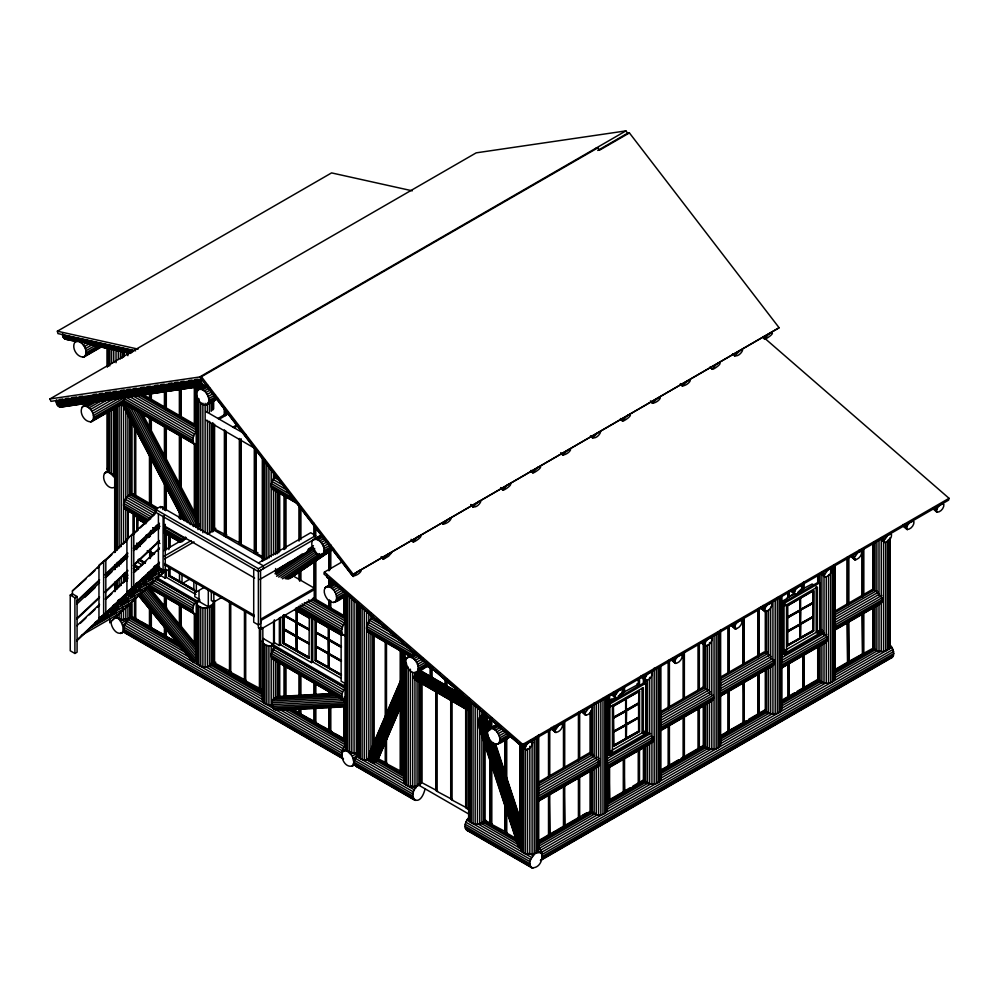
<?xml version="1.0" encoding="UTF-8"?>
<svg xmlns="http://www.w3.org/2000/svg" width="999" height="999" viewBox="0 0 999 999"><rect width="100%" height="100%" fill="white"/><g stroke="black" fill="none" stroke-linecap="round" stroke-linejoin="round"><path stroke-width="1.5" d="M420.816 783.466L420.854 681.93M74.213 340.884C70.03 339.86 61.201 340.384 62.725 333.516M194.505 444.243L125.337 404.308L123.726 402.01L123.726 398.289L192.894 438.224L193.519 443.319L197.303 444.493M146.878 521.803L125.337 509.365C120.592 504.158 126.374 494.255 132.855 493.706L157.093 507.692M111.051 621.902C110.989 627.197 116.983 636.463 122.677 632.217C123.327 625.599 126.623 619.892 132.03 616.021L132.03 603.596M197.303 614.31C190.397 615.084 192.557 605.057 195.804 601.997L155.894 578.958M298.276 504.145L273.027 489.572C268.993 485.714 272.465 479.108 275.824 475.924L278.484 477.46M272.04 658.478L343.444 700.049L273.027 659.39C269.405 656.206 271.903 650.524 274.325 647.327L344.742 687.986L346.241 686.4M346.241 635.539C338.461 635.938 342.083 624.425 346.241 621.64L308.541 599.875M342.457 699.125L341.833 694.03L344.742 687.986M354.957 764.685C344.255 772.04 336.451 751.161 346.241 745.404L284.303 709.64M410.114 656.505L368.369 632.404C364.036 627.946 368.369 620.416 372.777 617.582L379.508 621.465M352.26 766.245L357.205 754.183M469.605 711.251L415.159 679.819L414.061 677.397L415.159 673.713L416.833 671.628L468.631 701.523M425.124 788.835C418.981 812.649 403.296 793.693 421.178 782.954L421.178 736.625M414.56 679.258L469.055 710.726L469.018 706.38L414.56 674.949M595.791 813.298L537.662 846.865C545.916 852.434 541.92 868.968 531.643 867.706L466.833 830.294C463.211 827.097 465.709 821.415 468.119 818.231M531.643 867.706C525.699 860.801 535.501 854.407 538.636 849.287L538.636 799.862M84.303 356.818C89.298 351.536 82.555 339.847 75.487 341.546C70.479 346.828 77.223 358.516 84.303 356.818L100.487 347.465M91.771 421.578C96.778 416.296 90.035 404.607 82.967 406.306C77.959 411.588 84.703 423.276 91.771 421.578L124.163 402.872M207.068 404.657C212.562 399.438 204.058 385.539 197.253 390.322C195.292 393.993 197.253 398.401 199.538 401.461C204.508 409.153 212.625 401.635 217.857 398.426M322.352 554.695C327.847 549.462 319.343 535.564 312.55 540.347C310.589 544.03 312.537 548.439 314.822 551.498C319.318 558.591 326.985 552.709 331.793 549.238M334.815 602.185C340.309 596.952 331.805 583.066 325.012 587.837C323.052 591.52 325 595.928 327.285 598.988C333.204 607.692 342.17 597.052 348.301 594.393M115.884 617.245C122.727 620.092 122.328 627.984 125.337 633.129L343.444 759.053C339.922 756.28 341.845 750.299 346.154 749.425M416.446 672.527C421.94 667.295 413.436 653.396 406.643 658.179C404.682 661.862 406.643 666.258 408.928 669.33C414.36 677.547 422.902 668.443 428.596 665.509M498.076 743.943C503.583 738.711 495.079 724.812 488.274 729.595C486.313 733.278 488.274 737.674 490.559 740.746C496.478 749.45 505.432 738.81 511.575 736.151M541.446 859.59C543.531 856.243 541.57 851.835 537.762 850.886M781.193 667.931L826.86 641.57L827.484 636.463L780.469 663.598M835.464 624.65L882.479 597.514L881.855 602.622L834.852 629.757L835.676 626.635L834.852 622.564L881.855 595.416M540.459 860.514L891.92 657.592C895.541 654.407 893.056 648.726 890.633 645.529M525.624 749.687L525.212 749.275C524.912 745.691 528.546 741.37 532.205 741.458L532.604 741.87C532.917 745.454 529.283 749.774 525.624 749.687L327.197 577.41L327.123 574.437M555.082 730.456L555.531 732.417C559.19 732.504 562.824 728.184 562.524 724.6L561.488 724.05L558.741 725.324L555.082 730.456L551.56 727.397M585.002 713.186L585.451 715.147C589.11 715.234 592.732 710.913 592.432 707.329L591.396 706.78L588.648 708.054L585.002 713.186L582.654 711.151M614.909 695.916L615.359 697.876C619.018 697.964 622.652 693.643 622.34 690.059L621.303 689.51L618.568 690.784L614.909 695.916L612.562 693.88M645.267 680.606L644.867 680.194C644.555 676.61 648.189 672.29 651.847 672.377L652.26 672.789C652.559 676.373 648.925 680.694 645.267 680.606L640.571 676.535M675.187 663.336L674.775 662.924C674.475 659.34 678.109 655.019 681.768 655.107L682.167 655.519C682.467 659.103 678.845 663.423 675.187 663.336L671.253 659.864M705.094 646.066L704.695 645.654C704.382 642.07 708.016 637.749 711.675 637.837L712.075 638.249C712.387 641.833 708.753 646.153 705.094 646.066L701.161 642.594M735.002 628.796L734.602 628.383C734.302 624.8 737.924 620.479 741.583 620.566L741.995 620.991C742.294 624.562 738.661 628.883 735.002 628.796L731.081 625.324M764.922 611.525L764.51 611.113C764.21 607.529 767.844 603.209 771.503 603.296L771.902 603.721C772.202 607.305 768.581 611.625 764.922 611.525L760.227 607.454M794.829 594.255L794.43 593.843C794.118 590.259 797.751 585.938 801.41 586.026L801.81 586.45C802.122 590.034 798.488 594.355 794.829 594.255L791.308 591.196M824.287 575.037L824.737 576.985C828.396 577.085 832.03 572.764 831.73 569.18L830.693 568.631L827.946 569.905L824.287 575.037L821.94 573.001M854.207 557.767L854.657 559.715C858.316 559.815 861.937 555.494 861.638 551.91L860.601 551.361L857.854 552.634L854.207 557.767L851.86 555.731M884.115 540.496L884.565 542.445C888.223 542.544 891.857 538.224 891.545 534.64L890.521 534.09L887.774 535.364L884.115 540.496L881.767 538.461M907.005 529.495L906.592 529.083C906.293 525.499 909.927 521.178 913.586 521.266L913.985 521.69C914.285 525.274 910.663 529.595 907.005 529.495L903.071 526.023M936.912 512.225L936.513 511.813C936.2 508.229 939.834 503.908 943.493 503.996L943.893 504.42C944.205 508.004 940.571 512.325 936.912 512.225L932.991 508.753M60.252 407.08L207.205 385.402L61.364 407.03C57.68 407.542 55.469 403.109 56.356 399.962M206.169 385.789C202.497 386.301 200.287 381.868 201.174 378.721M142.07 590.434L197.115 657.717L193.381 662.537L138.349 595.267M275.612 710.152C271.915 708.141 271.004 702.996 272.864 699.437L337.312 695.816M273.239 708.016L345.354 703.958L344.118 700.636L344.33 697.002M115.197 479.657C114.61 474.4 106.394 473.401 107.517 468.032M196.341 602.834C198.464 609.552 209.94 609.49 213.661 604.145L213.661 663.149C209.94 668.493 198.464 668.556 196.341 661.837L196.341 602.834L197.515 600.287M196.341 661.837L197.515 659.29M273.489 704.882C269.505 705.381 263.336 704.707 262.387 699.974L262.387 640.971L263.574 638.423M262.387 699.974L263.574 697.427M414.485 800.074L355.906 766.245L354.295 763.96L352.26 756.068L345.567 749.138L346.453 745.279M368.831 632.442L368.831 759.939C364.785 760.664 356.805 759.252 358.042 753.708M420.504 784.552C415.534 787.474 405.956 788.273 403.846 781.643L403.846 654.994L405.032 652.459L405.032 655.544M403.846 781.643L404.145 780.331M485.989 820.379C482.492 826.086 468.356 825.698 468.956 817.744M540.459 852.447C534.702 852.946 521.515 857.879 521.303 847.964M590.047 771.003L590.047 811.151C593.768 816.495 605.244 816.558 607.367 809.839L607.367 697.09M643.406 746.378L643.406 780.356C647.127 785.689 658.603 785.751 660.726 779.033L660.726 666.283M703.271 705.381L703.271 745.541C706.992 750.886 718.468 750.948 720.591 744.23L720.591 694.804M764.422 710.239C768.144 715.584 779.607 715.634 781.742 708.928L781.742 667.22M817.781 679.432C821.503 684.777 832.966 684.827 835.102 678.121L835.102 565.372M872.776 607.529L872.776 647.677C876.498 653.021 887.961 653.084 890.097 646.365L890.097 538.249M341.92 562L324.388 572.127L323.926 573.963L525.062 748.601M949.05 498.314L522.802 744.405L522.352 746.228L948.588 500.137L949.05 498.314L763.548 337.25M353.246 576.011C362.3 574.6 365.209 563.299 353.246 576.011L211.8 391.77M472.789 507.33C488.573 489.872 477.122 513.723 470.891 504.87M562.624 455.132C571.678 453.708 574.6 442.407 562.624 455.132L560.726 452.672M592.432 438.249C608.229 420.791 596.778 444.655 590.534 435.789M652.359 403.321C661.413 401.91 664.335 390.597 652.359 403.321L650.474 400.861M682.267 386.051C691.32 384.64 694.243 373.326 682.267 386.051L680.381 383.591M734.515 356.218C750.311 338.761 738.86 362.625 732.617 353.758M192.894 438.224L194.505 434.066L197.303 430.594L136.114 395.267M369.73 752.322L403.933 672.827M368.906 754.757L404.32 672.427M368.419 757.267L404.12 674.1M404.345 688.873L372.59 762.687L371.278 762.287L368.269 759.764L404.295 676.023M369.043 760.776L403.846 679.869M370.067 761.638L404.27 682.142M371.278 762.287L404.258 685.639M403.846 693.269L373.913 762.811L375.162 762.649M375.774 761.238L403.871 695.941M376.248 762.225L404.345 696.927M377.884 759.64L402.922 701.435M377.709 760.114L403.359 700.499M108.104 470.954C97.865 473.801 107.405 492.232 115.197 486.863M627.659 133.179L625.898 130.894L199.65 376.985L351.873 575.087L779.12 327.747L629.42 132.929L627.659 133.179L597.739 150.449M779.12 327.747L351.873 575.087M98.963 618.406L105.819 612.749L105.819 559.502L98.963 565.159L98.963 618.406L101.149 617.145M126.923 538.836L133.779 533.179L133.779 586.425L126.923 592.095L126.923 538.836L129.108 537.587M72.415 595.242L72.415 590.958L127.81 538.798M131.905 534.94L156.069 512.187M85.902 579.058L72.415 590.958M89.286 575.861L94.942 570.541M97.203 568.406L99.463 566.283M106.244 559.89L111.9 554.57M114.161 552.447L120.941 546.053M123.202 543.931L127.722 539.672M132.255 535.414L137.899 530.094M140.16 527.959L145.817 522.639M149.201 519.455L154.857 514.123M76.935 600.973L99.55 579.682M105.195 574.363L127.81 553.071M133.454 547.752L159.465 523.264M76.861 601.835L99.463 580.544M105.12 575.224L127.722 553.946M133.379 548.613L159.378 524.138M76.935 603.97L99.55 582.679M105.195 577.36L127.81 556.068M133.454 550.749L159.465 526.273M84.765 597.39L94.942 587.812M106.244 577.16L111.9 571.84M118.681 565.459L127.722 556.942M135.639 549.487L145.817 539.91M152.597 533.528L159.378 527.135M76.935 618.231L99.55 596.952M105.195 591.633L127.81 570.342M133.454 565.022L159.465 540.534M76.861 619.105L99.463 597.814M105.12 592.494L127.722 571.216M159.378 541.408L133.379 565.884L138.599 568.968M76.935 625.686L99.55 604.395M105.195 599.075L127.81 577.784M133.454 572.464L159.465 547.976M80.245 623.351L85.902 618.031M89.286 614.847L94.942 609.515M97.203 607.392L99.463 605.257M106.244 598.876L111.9 593.556M114.161 591.42L120.941 585.039M123.202 582.917L127.722 578.658M134.515 572.265L137.899 569.068M140.16 566.945L145.817 561.625M149.201 558.429L154.857 553.109M157.118 550.973L159.378 548.851M179.895 542.357L185.552 537.037M195.717 527.46L200.162 524.075L200.162 529.782M76.935 639.947L159.465 562.25M182.08 541.096L185.464 537.912M197.902 526.198L200.162 524.075M76.861 640.821L159.378 563.124M109.803 618.344L109.803 622.614L166.333 569.405M166.246 570.267L109.803 622.614M63.299 405.919L61.364 407.03M277.422 569.942L283.841 565.596M276.261 570.891L290.359 561.326M308.316 549.138L313.449 545.666M280.12 568.531L283.966 565.921M275.424 572.19L302.347 553.921M307.48 550.437L312.612 546.952M274.975 573.738L313.449 547.639M276.224 574.575L314.697 548.476M276.611 576.311L315.085 550.212M278.671 577.097L315.859 551.873M281.069 577.684L316.983 553.321M282.455 578.846L319.643 553.621M285.289 578.771L322.477 553.533M286.913 579.133L331.793 548.676M293.182 575.374L300.874 570.154M303.434 568.419L309.852 564.073M313.698 561.463L318.818 557.979M323.951 554.495L326.523 552.759M288.474 579.033L333.366 548.588M292.345 576.673L333.379 548.838M289.897 578.496L333.491 548.913M135.589 350.836L57.93 333.591L57.38 331.206L331.568 172.902L412.287 190.821M75.487 341.546L79.533 339.21M76.773 341.146L80.819 338.811M78.284 341.296L82.33 338.961M79.895 341.983L82.592 340.434M81.506 343.169L85.552 340.821M83.004 344.755L87.05 342.407M84.303 346.641L88.349 344.305M85.29 348.701L92.033 344.805M85.914 350.799L95.355 345.342M86.126 352.784L98.264 345.766M85.914 354.52L100.749 345.954M83.004 357.217L101.473 346.553M201.411 379.27L50.949 401.348L49.95 398.938L476.198 152.847L625.898 130.894M82.967 406.306L89.71 402.41M81.968 407.23L90.996 402.01M85.752 406.056L92.507 402.16M87.375 406.743L96.816 401.298M88.986 407.917L102.472 400.137M90.484 409.515L106.681 400.162M91.771 411.401L113.374 398.926M92.77 413.461L119.755 397.877M93.394 415.559L124.425 397.639M93.606 417.545L124.638 399.625M93.394 419.28L124.425 401.361M90.484 421.978L123.801 402.734M49.95 398.938L201.411 376.723L597.739 147.902L599.5 150.2L629.42 132.929M198.252 389.398L204.995 385.502M197.253 390.322L206.281 385.102M201.036 389.148L207.792 385.252M202.66 389.835L208.054 386.713M204.271 391.009L209.665 387.899M205.769 392.595L209.815 390.259M207.068 394.493L211.114 392.145M208.054 396.553L213.449 393.431M208.679 398.638L215.422 394.742M208.891 400.624L215.634 396.728M208.679 402.372L216.771 397.689M205.769 405.057L217.495 398.289M104.408 473.426L108.454 471.091M112.924 475.711L115.622 474.15M218.007 418.456L225.487 414.148M219.256 419.18L226.736 414.86M232.967 427.097L236.713 424.937M234.216 427.822L237.949 425.661M136.738 530.956L136.738 518.568L145.067 523.014M321.578 535.139L258.379 571.59L155.607 512.25L155.607 509.378L160.589 506.493L263.374 565.834L263.374 568.718M160.589 507.942L162.775 506.68L162.775 509.527M164.023 515.671L164.023 525.749L165.26 525.024M137.363 548.139L137.662 544.992L137.662 547.952M179.67 541.558L168.868 535.676L168.868 549.625M70.23 595.092L72.415 593.831L77.085 596.528L77.085 652.21L74.9 653.471L70.23 650.774L70.23 595.092L74.9 597.789L77.085 596.528M147.215 550.874L150 552.11L150 558.041M154.321 553.896L150.312 551.935L150.312 548.975M150.312 558.578L150.312 552.659L153.084 553.896M163.961 550.586L186.126 537.787M163.724 556.48L191.109 540.659M263.574 558.853L213.324 529.745L215.821 528.309M164.61 558.866L194.043 541.87M207.417 534.153L214.111 530.282M154.271 566.333L158.179 564.073M153.784 567.295L159.003 564.285M150.837 570.504L153.446 569.005M156.056 567.494L158.666 565.996M147.752 572.976L159.49 566.196M146.116 575.436L159.153 567.907M141.708 578.658L159.965 568.119M136.164 583.379L159.64 569.83M135.677 584.34L161.763 569.28M131.431 588.299L140.559 583.029M143.169 581.53L156.206 574M214.573 424.188L214.573 529.033L226.261 535.052L226.261 431.755M130.944 589.26L162.25 571.191M126.923 592.095L129.108 590.834M224.251 536.051L226.736 534.615M225.637 430.569L225.637 535.414L226.261 535.052M128.009 592.482L130.619 590.971M133.229 589.472L146.266 581.942M148.876 580.431L151.486 578.933M124.912 594.942L158.816 575.374L158.816 572.489M160.589 568.381L160.589 571.253L163.087 572.702L171.116 568.069M225.487 536.775L226.111 536.413L224.862 535.689M118.057 600.424L120.667 598.913M123.277 597.414L136.314 589.885M138.923 588.374L141.533 586.863M144.143 585.364L146.753 583.853L146.753 586.738L112.85 606.306M117.582 601.386L152.785 581.056L152.785 578.171M113.337 605.344L126.374 597.814M128.983 596.316L140.722 589.535L140.722 592.419L106.818 611.987M108.604 610.277L112.512 608.016M115.122 606.518L128.159 598.988M130.769 597.477L133.379 595.978M159.765 575.037L165.135 578.134L166.383 577.41L195.929 594.48M204.37 587.262L196.341 591.895L168.868 575.973L193.794 590.009M169.493 568.219L169.493 575.611L180.906 581.843M99.962 617.469L102.572 615.958M105.182 614.447L118.219 606.93M120.829 605.419L128.646 600.899L128.646 603.783L94.743 623.351M99.475 618.431L134.678 598.101L134.678 595.217M95.23 622.389L108.267 614.86M110.877 613.361L118.706 608.841M90.497 627.322L115.272 613.011M90.01 628.284L122.615 609.465L122.615 606.58M225.637 535.414L241.209 543.693L241.209 438.848M81.369 635.464L116.583 615.147L116.583 612.262M240.584 439.21L240.584 544.043L241.209 543.693M190.035 578.995L182.018 583.628L182.018 574.987M120.392 621.066L124.45 618.718M121.691 622.951L131.156 617.494M122.677 625.012L126.736 622.677M135.752 597.452L135.752 618.893L136.376 618.531L134.503 618.169L134.503 598.264M240.584 544.043L256.169 552.322L256.169 449.026M254.158 553.321L256.643 551.885M255.407 554.045L257.892 552.597M120.392 633.528L123.102 631.967M121.691 633.129L124.388 631.568M258.379 562.961L310.726 532.729L315.709 535.614L258.379 568.718L155.607 509.378M130.906 616.096L151.336 627.172L151.336 610.327M150.712 609.153L150.712 627.522L151.336 627.172M157.405 577.996L197.278 601.011L199.763 599.562L194.78 596.69L194.78 590.546M156.081 578.658L197.278 602.447L199.962 600.899M313.536 539.435L321.628 534.752M316.333 539.185L321.728 536.063M317.944 539.86L323.339 536.75M211.338 591.92L211.338 600.561L213.836 601.997L221.865 597.365M319.555 541.046L323.601 538.711M199.013 590.634L199.013 601.448L208.304 606.818L213.299 603.933M321.054 542.632L325.1 540.297M259.628 579.507L307.867 551.66M150.712 627.522L166.296 635.801L166.296 628.146M322.352 544.517L327.747 541.396M165.672 628.508L165.672 636.163L166.296 635.801M323.339 546.578L328.733 543.468M323.963 548.676L330.706 544.78M324.176 550.661L330.919 546.765M323.963 552.397L332.055 547.727M321.054 555.094L332.779 548.326M260.876 629.158L314.385 598.264L314.385 588.186L260.876 619.08L260.876 629.158L258.379 627.722L258.379 568.718M260.876 620.516L314.385 589.622M325.999 586.925L334.091 582.242M325.012 587.837L334.041 582.629M328.796 586.675L335.539 582.779M330.407 587.362L335.801 584.24M296.666 623.101L309.303 630.044L296.666 623.101L296.666 636.425L309.303 643.368L283.704 628.958L284.016 615.446L284.016 628.771L296.353 635.888L296.353 622.564L285.252 616.158M332.018 588.536L337.412 585.414M333.516 590.122L338.923 587M334.815 592.007L341.558 588.111M215.784 662.225L213.299 663.661L213.299 600.849M335.801 594.068L342.545 590.172M336.426 596.166L344.518 591.495M336.638 598.151L346.079 592.694M296.353 621.853L296.353 610.352L296.353 621.853L285.252 615.446M283.704 629.67L296.353 636.613L296.353 649.937L296.041 636.788L283.704 629.67L283.704 642.994L309.303 657.417L296.666 650.474L296.978 636.975L309.303 644.093L296.666 637.15M283.704 615.634L296.353 622.564M296.978 622.202L296.978 610.714L296.978 622.202L309.303 629.333L283.704 614.909M336.426 599.887L347.215 593.656M333.516 602.584L347.952 594.255M283.079 615.459L283.079 643.356L308.991 658.316L309.303 617.832L295.055 609.615M346.316 685.389L343.619 686.937L271.865 645.516L271.865 644.08L274.363 642.632L279.345 645.516L280.594 644.792L311.488 662.624L312.737 661.912L340.934 678.196M341.446 634.952L315.222 620.179L315.222 660.476L341.134 675.424M214.548 600.536L214.548 662.936L231.368 671.94L230.744 672.29L230.744 602.097M283.704 642.994L296.353 649.937M296.353 635.888L296.041 622.752M316.159 631.843L316.159 620.354L315.846 632.03L328.484 638.96L328.484 627.472L328.484 638.96M315.846 632.742L328.484 639.685L328.484 653.009L328.184 639.86L315.846 632.742L315.846 646.066L341.134 660.664M230.744 672.29L246.328 680.569L245.704 680.931L245.704 610.726M315.846 646.066L328.484 653.009M315.846 646.79L328.484 653.733L328.484 667.045L328.184 653.908L315.846 646.79L315.846 660.114L341.134 674.712M329.108 639.323L329.108 627.834L329.108 639.323L341.446 646.44M341.446 660.489L328.796 653.546L328.796 640.222L341.446 647.165M245.704 680.931L261.276 689.21L260.652 689.56L260.652 627.16M315.222 660.476L341.446 675.249M315.846 660.114L328.484 667.045M341.446 674.525L328.796 667.594L328.796 654.27L341.446 661.201M271.865 644.08L343.619 685.501L346.116 684.065L346.116 632.255M291.546 708.84L300.899 713.511L300.899 708.928M300.274 709.278L300.274 713.873L300.899 713.511M407.629 657.255L415.734 652.584M406.643 658.179L415.671 652.959M410.427 657.005L415.821 653.895M412.038 657.692L417.432 654.582M413.648 658.865L419.056 655.756M415.159 660.464L420.554 657.342M416.446 662.349L423.189 658.453M300.274 713.873L315.846 722.152L315.846 708.366M315.222 707.192L315.222 722.514L315.846 722.152M417.432 664.41L424.188 660.514M418.057 666.508L426.161 661.825M418.269 668.493L427.722 663.036M418.057 670.229L427.51 664.772M415.159 672.926L429.582 664.597M315.222 722.514L330.806 730.781L330.806 706.281M330.182 706.643L330.182 731.143L330.806 730.781M330.182 731.143L345.766 739.422M342.457 751.897L346.516 749.562M350.974 754.183L353.671 752.622M352.26 756.068L357.667 752.946M353.246 758.129L355.956 756.568M377.759 758.616L387.113 763.298L386.488 763.648L386.488 737.237M386.488 763.648L402.073 771.927L402.073 703.483M401.448 703.845L401.448 772.289L402.073 771.927M489.273 728.671L497.365 724M488.274 729.595L497.302 724.387M492.057 728.421L498.813 724.525M493.668 729.108L499.075 725.998M495.292 730.294L500.686 727.172M496.79 731.88L502.185 728.758M498.076 733.766L503.484 730.644M499.075 735.826L505.819 731.93M499.687 737.924L507.792 733.241M499.912 739.909L509.353 734.452M499.687 741.645L510.489 735.414M496.79 744.342L511.213 736.013M422.053 682.717L422.053 782.754L437.637 791.021L437.013 791.383L437.013 691.345M611.763 698.963L607.717 701.298L608.341 701.66L608.341 695.529M619.867 694.28L638.024 684.527M787.187 597.689L795.291 593.731M790.921 595.529L793.943 593.781M799.337 590.671L812.162 583.99L813.686 584.865M608.341 701.66L607.13 702.359L609.902 703.958L645.779 683.241L645.779 732.18L643.294 733.616L642.045 732.891L642.045 688.373M608.965 695.978L609.577 700.936L615.821 697.339M618.306 695.903L623.289 693.031L623.289 686.887M781.268 601.823L787.811 598.039L787.811 591.908M797.776 592.282L802.759 589.41L802.759 583.279M785.289 604.145L786.525 604.857L786.525 650.911L784.04 652.359L782.791 651.635L782.791 602.709L818.668 581.992L819.917 582.704L819.917 631.643L817.419 633.079L816.183 632.355L816.183 586.313M782.791 602.709L784.04 603.421L819.917 582.704M437.013 791.383L452.597 799.662L451.973 800.024L451.973 699.987M613.336 705.931L639.547 691.158L639.547 731.455L613.648 746.415L613.336 705.931L613.648 746.415M613.648 706.118L639.547 691.158M787.774 645.878L787.774 605.581L813.686 590.621L813.686 630.918L787.462 645.704L813.686 630.918M625.661 710.314L625.661 698.813L625.973 710.489L613.336 717.432L638.923 703.009L638.923 691.52L638.611 702.834L626.286 709.952L626.286 698.463L626.286 709.952M787.462 616.895L800.112 609.952L799.799 598.289L799.799 609.777M800.424 609.415L800.424 597.926L800.424 609.415L813.061 602.472L813.061 590.983M787.774 617.07L813.061 602.472M625.973 711.213L613.336 718.144L625.973 711.213L625.973 724.537L613.336 731.468L638.923 717.057L638.611 703.546L626.286 710.664L626.286 723.988L626.598 710.851L638.923 703.733M787.462 617.607L800.112 610.676L800.112 624L787.462 630.931M813.061 603.196L800.424 610.139L813.061 603.196L813.061 616.52L787.774 631.118M787.774 617.794L800.112 610.676M451.973 800.024L467.544 808.291M626.286 723.988L638.923 717.057M800.424 611.613L800.424 623.451L813.061 616.52M625.973 725.249L613.336 732.192L625.973 725.249L625.973 738.573L613.336 745.516L638.923 731.093L638.611 717.594L626.286 724.712L626.286 738.036L626.598 724.887L638.923 717.769M787.462 631.655L800.112 624.712L800.112 638.036L787.462 644.979M813.061 617.232L800.736 624.363L800.424 637.499L800.424 624.175L812.749 617.057L813.061 630.556L787.774 645.154M787.774 631.83L800.112 624.712M537.799 782.617L589.86 752.559M661.213 711.363L703.109 687.175M719.804 677.534L764.073 651.972M834.552 611.288L873.501 588.798M538.074 784.078L591.47 753.246M660.114 713.611L704.72 687.861M720.067 678.995L767.032 651.885M834.827 612.749L873.763 590.259M538.349 786.013L593.081 754.42M660.376 715.571L706.33 689.035M720.341 680.943L767.307 653.833M835.089 614.697L876.722 590.659M538.523 788.373L594.58 756.006M659.178 718.718L709.19 689.847M719.155 684.078L770.142 654.645M835.251 617.057L878.233 592.245M626.286 738.036L638.923 731.093M800.424 637.499L813.061 630.556M613.336 746.228L639.547 731.455M538.473 791.033L597.215 757.13M660.476 720.604L710.476 691.733M719.105 686.75L771.44 656.53M781.168 650.911L783.853 649.362M835.201 619.717L879.52 594.13M645.154 731.093L647.652 732.529L647.652 733.978L610.526 755.406L608.041 753.97L608.041 752.534L609.902 752.884L612.399 751.448L612.399 705.394M612.012 750.237L644.542 731.455L645.779 732.18M819.292 630.556L821.79 632.005L821.79 633.441L784.665 654.869L782.167 653.433L782.791 651.635M816.645 632.092L785.289 650.199L786.525 650.911M819.043 631.156L821.727 629.607M538.124 793.868L599.537 758.416M660.114 723.438L711.463 693.793M720.104 688.811L772.427 658.603M484.952 820.504L491.808 823.738L491.808 763.161M606.293 756.443L610.327 754.12M608.041 752.534L610.526 753.97L647.652 732.529M781.605 655.232L784.29 653.683M782.167 651.997L784.665 653.433L823.238 631.193M537.412 796.74L600.162 760.514M659.377 726.323L713.436 695.104M719.38 691.683L774.387 659.914M491.183 761.975L491.183 824.1L491.808 823.738M537.624 798.725L600.374 762.499M606.243 759.103L650.561 733.516M659.59 728.308L713.648 697.09L713.436 698.838L659.377 730.044M719.592 693.668L774.6 661.9M781.543 657.891L824.525 633.079M835.676 626.635L882.691 599.5M537.412 800.461L600.162 764.235M719.38 695.404L774.387 663.648M835.464 628.383L882.479 601.248M538.124 801.061L599.537 765.609M607.23 761.163L651.548 735.576M659.178 731.181L712.811 700.212M719.155 696.54L773.775 665.022M781.193 660.726L826.86 634.365M538.473 801.21L597.215 767.307M660.476 730.781L710.476 701.91M719.105 696.927L771.44 666.708M835.201 629.894L879.52 604.308M606.505 764.035L653.521 736.9M606.718 766.021L653.733 738.885M780.681 665.584L827.696 638.448M606.505 767.769L653.521 740.621M780.469 667.332L827.484 640.184M606.293 768.905L652.896 742.007M606.243 769.28L649.213 744.467M781.543 668.069L825.861 642.482M491.183 824.1L506.755 832.367L506.755 809.04M506.143 809.402L506.143 832.729L506.755 832.367M538.324 840.771L555.856 830.656M556.618 830.219L580.119 816.645M582.792 815.097L586.863 812.749M630.144 787.761L607.717 800.711L608.341 801.073L608.341 767.532M632.692 786.288L643.856 779.844M661.301 769.767L671.79 763.723M672.527 763.298L678.758 759.702M681.218 758.266L683.915 756.718M686.238 755.381L703.683 745.304M721.128 735.227L723.626 733.79M724.362 733.366L727.06 731.805M742.944 681.593L742.944 723.363L727.359 731.63L727.984 731.992L727.984 690.234M729.757 730.257L746.053 720.841M748.626 719.355L764.797 710.014M783.441 699.25L794.667 692.782M797.152 691.333L808.378 684.864M809.29 684.327L817.382 679.657M834.552 669.755L839.535 666.87M840.296 666.433L851.997 659.677M852.422 659.427L873.401 648.039L873.401 607.829M538.548 841.37L548.513 835.614L548.513 795.391M549.138 794.317L549.762 834.889L563.473 826.972L563.473 785.214M564.098 785.676L564.71 826.26L578.421 818.343L578.421 778.121M579.045 777.047L579.045 817.257L590.884 811.151M608.965 767.981L609.577 800.349L623.289 792.432L623.289 758.903M623.913 759.34L624.537 791.72L638.249 783.803L638.249 749.774M638.873 750.237L638.873 782.716L643.231 780.918M659.44 771.565L668.156 766.533L668.156 726.323M668.781 725.237L669.405 765.808L683.116 757.891L683.116 716.133M683.741 716.608L684.365 757.18L698.076 749.262L698.076 707.504M698.701 707.966L698.701 748.189L704.307 745.666M719.255 737.025L727.984 731.992M743.568 682.067L744.193 722.639L757.891 714.722L757.891 674.512M758.516 673.426L758.516 713.648L765.371 710.401M781.58 701.048L787.811 697.452L787.811 663.91M788.436 664.36L789.06 696.74L802.759 688.823L802.759 655.282M803.383 654.195L804.008 688.099L817.719 680.182L817.719 646.153M835.164 670.104L847.639 662.911L847.639 621.153M848.251 621.615L848.875 662.2L862.587 654.283L862.587 614.06M538.486 842.656L592.569 811.438M607.429 802.859L645.279 781.006M660.152 772.414L704.757 746.665M719.63 738.074L765.596 711.538M781.817 702.172L819.667 680.319M834.54 671.74L873.738 649.1M537.4 844.904L593.356 812.599M606.343 805.107L647.427 781.38M659.59 774.362L706.38 747.352M719.355 739.847L767.731 711.925M781.093 704.208L821.278 681.006M834.789 673.214L875.873 649.487M606.605 807.055L648.513 782.866M659.328 776.623L709.34 747.739M720.154 741.495L770.167 712.624M782.342 705.594L822.889 682.18M835.052 675.162L876.96 650.973M539.16 848.451L597.29 814.884M606.755 809.427L651.36 783.666M659.477 778.983L712.2 748.551M720.304 743.868L773.026 713.423M781.131 708.741L825.748 682.991M835.214 677.534L881.168 650.998M540.459 850.336L891.92 647.414M541.446 852.397L892.919 649.475M542.07 854.495L893.531 651.573M542.282 856.48L893.743 653.558M542.07 858.216L893.531 655.294M540.521 860.127L892.919 656.68M183.017 519.38L122.865 405.369L125.2 404.42L187.537 522.552M115.672 617.619L123.514 619.792L132.855 617.469L178.634 643.893M765.072 339.073C767.032 338.611 775.062 332.829 771.54 332.842C767.244 332.967 764.385 342.894 763.174 336.613M712.724 369.305C714.697 368.831 722.714 363.049 719.193 363.062C714.897 363.186 712.037 373.114 710.826 366.833M622.989 421.103C624.962 420.641 632.979 414.86 629.457 414.872C625.162 414.997 622.302 424.925 621.091 418.643M533.254 472.914C535.214 472.44 543.244 466.658 539.722 466.683C535.427 466.808 532.567 476.735 531.356 470.454M503.334 490.184C505.307 489.71 513.336 483.928 509.815 483.953C505.519 484.078 502.659 494.006 501.448 487.724M413.598 541.995C415.572 541.52 423.601 535.739 420.079 535.764C415.784 535.889 412.924 545.804 411.713 539.535M105.395 472.515L108.192 472.265L113.749 474.263L113.749 407.542M343.444 750.986C348.389 750.149 353.271 754.894 358.491 752.235M891.92 657.592L889.122 657.841M479.195 727.859L518.656 847.502L522.04 847.614L479.158 717.644M595.978 148.164L597.739 147.902M59.441 399.513L62.525 399.063M65.597 398.601L68.681 398.151M71.766 397.702L76.386 397.028M79.47 396.578L82.555 396.116M93.332 394.543L96.416 394.093M99.5 393.631L102.572 393.181M105.657 392.732L110.277 392.058M113.362 391.596L116.446 391.146M121.066 390.472L124.151 390.022M127.223 389.573L130.307 389.111M133.391 388.661L136.476 388.211M141.096 387.537L144.168 387.088M147.253 386.625L150.337 386.176M154.957 385.502L158.042 385.052M161.114 384.59L164.198 384.14M168.819 383.466L171.903 383.017M174.987 382.567L178.072 382.105M181.144 381.655L184.228 381.206M188.848 380.532L191.933 380.082M195.017 379.62L198.089 379.17M56.181 401.298L200.986 380.057M56.281 402.672L201.099 381.431M56.668 403.996L201.486 382.754M57.305 405.157L202.123 383.916M58.167 406.106L202.984 384.865M161.888 391.458L164.972 390.996M195.779 386.476L198.863 386.026M59.166 406.755L203.983 385.514M383.229 559.315L388.524 556.256L391.508 552.884L387.125 554.92L383.229 559.315L381.156 556.668M262.387 640.971C263.336 645.704 269.505 646.378 273.489 645.878L273.489 650.536M277.947 696.528L333.179 693.418M276.573 697.052L333.341 693.855M273.826 698.101L335.202 694.655M272.215 701.061L339.722 697.265M271.915 702.846L344.031 698.788M272.003 704.682L344.118 700.636M272.452 706.443L344.568 702.397M274.313 709.278L346.428 705.219M277.135 710.064L346.191 706.181M290.572 709.402L301.311 708.791M308.991 708.366L319.73 707.754M325.861 707.417L336.601 706.805M281.618 710.314L346.066 706.693M119.106 547.627L119.106 404.682L123.514 405.357L123.514 543.656M327.197 577.41L366.571 611.188M57.38 331.206L138.087 349.126M62.612 334.89L132.655 350.437M62.762 336.188L132.817 351.748M63.174 337.35L78.409 340.734M82.979 341.745L131.706 352.572M63.824 338.286L75.999 340.984M85.14 343.019L130.819 353.159M89.448 344.268L129.033 353.059M64.635 338.923L76.823 341.633M87.487 343.993L130.12 353.471M273.027 489.572L274.325 489.972M125.337 509.365L126.623 509.765M368.369 632.404L369.667 632.804M273.027 659.39L274.325 659.79M125.337 633.129L126.623 633.528M355.906 766.245L357.205 766.645M466.833 830.294L468.119 830.693M813.686 590.621L813.373 630.744M787.774 605.581L812.749 590.809L812.749 602.297M782.791 605.581L784.04 606.306L817.419 587.025L817.419 633.079M862.587 654.283L861.962 613.711M818.668 630.918L819.917 631.643M800.424 623.451L800.736 610.314M847.639 662.911L847.015 622.34M205.757 411.388L245.717 434.453M205.757 420.017L255.045 448.476M645.779 683.241L644.542 682.529L608.653 703.234L608.653 752.172M194.006 423.601L196.666 425.137M143.506 394.78L196.716 425.512M141.995 394.93L197.864 427.185M139.061 394.855L197.59 428.646M636.912 683.878L639.547 685.401M133.279 396.079L195.804 432.18M274.325 477.51L279.633 480.581M129.333 396.428L194.505 434.066M273.027 479.395L283.654 485.539M125.674 396.953L193.519 436.126M272.04 481.456L287.987 490.659M271.416 483.553L291.346 495.054M123.514 400.274L192.682 440.209M271.204 485.539L293.793 498.576M123.726 402.01L192.894 441.945M271.416 487.275L296.666 501.848M124.351 403.384L195.804 444.642M272.04 488.648L298.614 503.996M608.653 706.118L609.902 706.842L643.294 687.562L643.294 733.616M607.13 748.413L608.653 749.287M611.151 750.736L612.399 751.448M371.166 618.756L385.976 627.31M263.024 557.005L255.544 552.684L255.544 449.388M292.994 575.836L314.385 588.186M369.667 620.342L393.906 634.34M368.369 622.227L403.384 642.444M367.382 624.288L410.477 649.175M366.758 626.385L413.886 653.596M366.546 628.371L412.325 654.807M313.274 597.864L345.579 616.52M131.356 493.843L156.943 508.616M313.112 598.788L346.778 618.219M366.758 630.119L411.188 655.769M427.347 665.097L432.742 668.206M367.382 631.493L410.477 656.368M426.211 665.459L439.685 673.226M129.745 494.53L156.668 510.077M311.501 599.475L346.503 619.68M426.273 665.834L438.386 672.827M128.134 495.716L156.406 512.037M126.623 497.302L154.907 513.623M307.043 601.46L344.742 623.226M125.337 499.188L153.609 515.509M304.408 602.572L343.444 625.112M420.442 670.654L462.949 695.192M419.667 670.416L463.499 695.716M418.768 670.504L469.23 699.637M124.351 501.248L151.274 516.795M302.06 603.858L342.457 627.172M417.807 670.916L469.592 700.823M164.023 525.749L254.645 578.071M123.726 503.346L150.649 518.893M164.111 526.66L185.652 539.098M300.1 605.169L341.833 629.27M415.934 672.577L469.055 703.246M123.514 505.332L149.088 520.092M157.168 524.762L159.865 526.311M163.898 528.646L184.103 540.309M298.539 606.381L341.621 631.256M415.159 673.713L469.605 705.144M123.726 507.067L147.964 521.053M156.044 525.724L158.729 527.272M164.111 530.382L182.967 541.271M297.402 607.342L341.833 632.991M124.351 508.441L147.24 521.653M156.244 526.86L158.941 528.421M164.735 531.768L180.894 541.096M296.266 607.704L344.742 635.689M156.306 527.235L158.991 528.796M164.385 531.905L181.88 542.007M296.328 608.079L343.444 635.289M414.198 676.198L468.643 707.642M146.428 522.714L132.992 514.96L132.992 534.927M154.483 527.372L157.168 528.921M163.886 532.804L180.007 542.107M295.467 608.766L341.134 635.127L341.134 681.181L346.116 684.065M414.061 677.397L468.519 708.828M153.084 527.647L156.793 529.782M414.198 678.433L468.643 709.877M136.738 518.568L145.804 523.801M152.772 527.822L156.481 529.957M294.742 609.79L308.991 618.019M315.846 632.03L341.134 646.628M328.796 640.222L341.134 647.34M146.304 535.214L148.764 536.638M145.991 535.402L149.338 537.325M157.318 541.933L159.977 543.481M146.304 535.939L148.764 537.362M145.991 536.113L148.451 537.537M328.796 654.27L341.134 661.388M140.135 545.704L137.363 544.455L140.022 545.991M148.002 550.599L154.008 554.07M147.527 550.686L150 552.11M137.363 545.179L139.823 546.603M150.312 552.659L152.772 554.083M164.598 563.498L254.196 615.222M164.598 564.934L254.196 616.658M193.856 589.323L182.455 583.091L194.78 590.209M169.493 575.611L180.594 582.017M138.898 559.028L145.067 562.587M139.823 559.927L145.342 563.111M139.635 560.177L144.818 563.161M138.024 559.602L144.505 563.349M283.079 643.356L308.991 658.316M136.925 561.85L142.295 564.947M134.815 564.947L138.799 567.245M133.491 565.621L138.799 568.693M133.317 568.556L135.976 570.092M154.608 580.844L194.505 603.883M273.027 649.213L343.444 689.872M152.285 582.142L193.519 605.943M272.04 651.273L342.457 691.932M151.661 584.228L192.894 608.041M271.416 653.371L341.833 694.03M148.789 584.677L192.682 610.027M271.204 655.356L341.621 696.016M125.05 572.602L127.722 574.138M149.001 586.425L192.894 611.763M271.416 657.092L341.833 697.752M127.01 574.737L124.351 573.201L127.997 575.661M147.914 586.813L195.804 614.46M147.952 587.175L194.505 614.06M260.652 689.56L263.062 690.958M469.393 810.077L466.92 808.653L466.92 708.616M224.862 669.617L226.111 670.341M239.822 678.259L241.071 678.983M134.153 617.869L138.187 620.192M140.884 621.753L144.917 624.088M148.963 626.41L157.043 631.081M159.728 632.629L171.853 639.635M212.238 662.949L263.399 692.482M297.065 711.925L306.481 717.357M309.178 718.918L318.606 724.35M322.64 726.685L325.337 728.246M328.022 729.794L332.068 732.13M334.752 733.678L338.798 736.013M341.483 737.574L344.18 739.123M165.672 636.163L178.134 643.356M401.448 772.289L403.933 773.726M506.143 832.729L517.357 839.21M212.3 663.324L263.461 692.869M291.733 709.19L345.579 740.284M536.463 850.486L541.446 853.358M131.356 617.619L181.169 646.378M210.789 663.473L263.299 693.793M290.222 709.34L346.778 741.982M376.573 759.19L404.533 775.336M483.653 821.016L517.407 840.496M183.604 649.4L129.745 618.306L129.745 604.32M210.527 664.934L263.037 695.254M288.611 710.027L346.503 743.443M375.711 760.314L404.245 776.785M417.619 784.502L468.993 814.16M482.505 821.965L518.493 842.744M128.134 619.48L186.026 652.896M208.916 666.121L262.762 697.215M374.675 761.825L403.971 778.733M480.432 822.876L519.58 845.479M126.623 621.066L191.259 658.378M193.943 659.927L196.641 661.488M206.069 666.92L262.612 699.575M280.107 709.677L344.742 746.99M366.521 759.565L403.796 781.081M411.788 785.701L415.784 787.999M477.572 823.688L522.127 849.412M528.883 853.308L532.929 855.644M125.337 622.951L343.444 748.875M355.906 756.068L414.485 789.897M466.833 820.117L531.643 857.529M124.351 625.012L342.457 750.936M354.92 758.129L413.499 791.957M465.846 822.177L530.656 859.59M123.726 627.11L341.833 753.034M354.295 760.227L412.874 794.055M465.222 824.275L530.032 861.687M123.514 629.095L341.621 755.019M354.083 762.212L412.662 796.028M465.01 826.26L529.82 863.673M123.726 630.831L341.833 756.755M354.295 763.96L412.874 797.776M465.222 827.996L530.032 865.409M124.351 632.217L343.394 758.678M354.92 765.334L415.784 800.461M465.846 829.37L532.929 868.106M403.846 654.994L406.431 658.591M934.477 507.217L936.825 509.253M934.115 508.229L936.463 510.277M932.829 508.091L936.35 511.151M904.57 524.487L906.917 526.523M903.034 524.487L906.555 527.547M904.095 526.373L906.443 528.421M902.934 525.561L907.629 529.632M882.129 537.437L884.477 539.472M880.481 538.311L885.201 542.582M880.643 538.973L884.565 542.445M859.29 549.875L861.638 551.91M852.222 554.707L854.57 556.743M852.572 556.643L856.093 559.702M850.574 555.581L855.281 559.852M849.962 555.644L854.657 559.715M822.314 571.977L824.662 574.013M820.666 572.852L825.374 577.122M820.816 573.513L824.737 576.985M792.394 589.248L794.742 591.283M792.032 590.259L794.38 592.307M790.746 590.122L794.267 593.181M791.932 591.333L794.28 593.369M790.908 590.784L794.43 593.843M763.074 605.419L765.421 607.454M762.487 606.518L764.834 608.553M762.125 607.529L764.472 609.577M761.663 607.429L766.358 611.513M760.838 607.392L764.36 610.451M760.851 607.592L765.546 611.663M760.988 608.054L764.51 611.113M732.567 623.788L734.927 625.824M732.205 624.8L734.552 626.848M732.929 625.724L736.45 628.783M730.931 624.662L734.452 627.722M732.117 625.874L735.639 628.933M702.659 641.058L705.007 643.094M702.297 642.07L704.645 644.118M701.011 641.932L704.532 644.992M702.197 643.144L705.719 646.203M672.752 658.329L675.099 660.364M672.389 659.34L674.737 661.388M672.277 660.214L674.625 662.25M671.116 659.39L675.811 663.473M643.431 674.5L645.779 676.535M642.832 675.586L645.179 677.634M641.296 675.599L644.817 678.646M642.007 676.51L646.715 680.581M641.196 676.473L644.717 679.52M641.208 676.66L645.903 680.744M613.523 691.758L615.871 693.806M612.924 692.856L615.272 694.904M611.276 693.731L615.983 698.014M610.664 693.793L615.359 697.876M583.016 710.127L585.364 712.175M581.368 711.001L586.076 715.284M581.518 711.675L585.451 715.147M553.696 726.298L556.043 728.346M553.096 727.397L555.444 729.445M551.448 728.271L556.168 732.554M551.61 728.945L555.132 732.005M550.836 728.333L555.531 732.417M530.407 740.496L532.754 742.544M523.788 743.568L526.136 745.616M324.388 572.127L522.802 744.405M523.189 744.667L525.536 746.715M384.278 625.411L386.625 627.447M498.164 724.287L500.511 726.323M506.393 731.418L508.741 733.453M522.827 745.691L525.174 747.727M330.994 579.432L335.689 583.503M339.21 586.563L342.732 589.622M346.253 592.682L348.601 594.717M392.045 632.442L395.567 635.501M399.088 638.548L402.609 641.608M407.305 645.691L409.652 647.727M446.053 679.332L449.575 682.392M451.923 684.427L456.618 688.498M460.139 691.558L462.487 693.606M505.931 731.318L509.453 734.377M512.974 737.437L516.495 740.496M521.191 744.567L523.538 746.603M368.931 613.224L373.626 617.307M377.147 620.367L427.634 664.198M429.982 666.233L433.504 669.293M435.851 671.328L480.457 710.064M482.804 712.1L487.512 716.183M489.86 718.219L526.248 749.824M326.798 576.997L525.212 749.275M163.861 604.383L166.808 607.991M178.896 622.702L181.556 626.011M194.33 641.633L196.303 644.03M149.463 587.587L197.615 646.453M147.515 586.725L197.64 647.989M146.304 587.337L197.415 649.812M145.916 589.41L197.028 651.885M144.468 590.471L197.552 655.344M141.758 592.844L195.816 658.915M123.963 573.588L126.91 577.185M140.672 594.005L194.73 660.077M123.164 574.625L127.098 579.42M138.898 593.843L193.931 661.113M122.702 575.461L126.636 580.269M138.436 594.68L193.469 661.95M124.875 578.746L126.836 581.143M138.636 595.554L190.722 659.228M123.601 577.247L126.548 580.856M762.712 336.663L764.61 339.123M710.189 366.708L712.262 369.343M620.454 418.519L622.527 421.153M530.894 470.504L532.792 472.964M500.799 487.599L502.884 490.234M470.991 504.47L472.889 506.943M411.064 539.398L413.136 542.045M201.411 376.723L352.872 573.838M208.429 387.562L211.264 391.246M208.316 387.949L353.321 576.585M719.417 741.683L720.591 744.23M659.552 776.485L660.726 779.033M164.236 453.696L166.396 457.942M179.458 482.542L180.894 485.414M193.956 510.014L196.104 514.26M179.046 482.654L180.494 485.402M142.757 414.323L197.115 517.345M140.484 412.1L197.015 519.243M138.599 411.426L197.303 522.677M135.727 409.478L197.34 526.236M132.705 407.58L195.754 527.085M129.62 405.694L193.406 526.573M126.611 403.746L190.384 524.612M124.063 404.945L184.952 520.317M126.211 410.402L131.281 420.017M134.902 426.885L141.433 439.248M142.882 441.995L144.331 444.742M145.779 447.49L152.298 459.852M153.746 462.599L160.277 474.962M163.898 481.83L168.244 490.072M171.865 496.94L173.314 499.687M174.775 502.435L181.294 514.797M123.264 405.269L184.141 520.641M124.326 407.992L183.029 519.255M367.807 758.691L368.269 759.764M485.751 714.273L490.621 729.033M495.492 743.805L521.316 822.09M485.027 713.261L490.384 729.507M495.254 744.267L522.052 825.499M484.453 713.786L489.822 730.032M494.205 743.331L521.977 827.509M483.603 714.347L488.961 730.594M492.857 742.419L522.102 831.031M482.517 714.909L487.887 731.156M491.296 741.495L521.99 834.54M481.281 715.421L522.215 839.472M479.97 715.846L521.878 842.856M478.459 719.305L520.854 847.801M484.752 741.27L490.122 757.517M477.947 720.828L519.842 847.839M478.171 723.676L519.093 847.739M889.797 645.042L890.097 646.365M834.802 676.798L835.102 678.121M607.067 808.528L607.367 809.839M538.336 847.964L538.636 849.287M889.797 538.024L889.797 647.677M888.91 539.248L888.91 648.913M887.512 540.309L887.512 649.962M885.688 542.657L885.688 650.774M883.566 540.084L883.566 651.273M881.28 538.711L881.28 597.402M881.28 602.035L881.28 651.448M879.008 540.084L879.008 595.679M879.008 603.396L879.008 651.273M876.872 541.121L876.872 593.631M876.872 604.432L876.872 650.774M875.049 541.845L875.049 591.271M875.049 605.169L875.049 649.962M873.65 542.345L873.65 590.222M873.65 607.205L873.65 648.913M873.401 544.418L873.401 589.26M872.776 542.657L872.776 590.534M863.835 548.389L863.835 594.78M863.835 613.349L863.835 653.558M863.211 549.575L863.211 594.43M863.211 612.986L863.211 653.196M862.587 549.1L862.587 597.052M861.962 548.738L861.962 595.142M848.875 557.017L848.875 603.421M848.875 620.429L848.875 662.2M848.251 556.655L848.251 604.607M847.639 557.742L847.639 604.145M847.015 557.38L847.015 603.783M834.802 565.147L834.802 679.432M833.928 564.822L833.928 680.656M832.517 567.42L832.517 681.718M830.693 566.683L830.693 682.517M828.571 574.924L828.571 683.029M826.285 576.635L826.285 636.875M826.285 641.508L826.285 683.204M824.013 576.46L824.013 635.152M824.013 642.869L824.013 683.029M821.877 574.413L821.877 633.104M821.877 643.905L821.877 682.517M820.054 573.601L820.054 630.744M820.054 644.642L820.054 681.718M818.656 575.636L818.656 583.354M818.656 645.142L818.656 680.656M817.719 575.012L817.719 582.742M812.749 603.009L812.749 616.333M812.749 617.057L812.749 630.381M804.008 582.554L804.008 588.686M804.008 654.557L804.008 688.099M803.383 582.192L803.383 588.336M799.799 610.489L799.799 623.813M799.799 624.537L799.799 637.861M789.06 591.183L789.06 597.327M789.06 663.199L789.06 696.74M788.436 592.357L788.436 596.965M784.665 653.433L784.665 654.869M784.04 603.421L784.04 652.359M781.742 596.178L781.742 662.587M781.443 595.953L781.443 710.239M780.569 597.177L780.569 711.463M779.158 596.69L779.158 712.524M777.334 597.489L777.334 713.323M775.212 599.55L775.212 713.835M772.926 601.261L772.926 661.5M772.926 664.585L772.926 714.01M770.654 607.267L770.654 658.241M770.654 667.507L770.654 713.835M768.531 609.852L768.531 656.181M768.531 668.543L768.531 713.323M766.695 610.589L766.695 653.833M766.695 669.28L766.695 712.524M765.296 611.076L765.296 652.772M765.296 669.767L765.296 711.463M759.14 608.828L759.14 655.232M759.14 672.24L759.14 713.998M758.516 608.466L758.516 656.418M757.891 609.552L757.891 657.492M744.193 617.457L744.193 663.86M744.193 682.429L744.193 722.639M743.568 618.643L743.568 663.498M742.944 618.181L742.944 664.585M729.233 626.098L729.233 672.502M729.233 689.51L729.233 731.268M728.608 627.285L728.608 672.14M728.608 690.696L728.608 730.918M727.984 626.81L727.984 673.214M720.591 631.48L720.591 690.172M720.291 630.169L720.291 745.541M719.417 632.479L719.417 746.765M718.019 631.992L718.019 747.826M716.183 634.34L716.183 748.626M714.06 634.852L714.06 749.138M711.788 636.563L711.788 695.254M711.788 699.887L711.788 749.312M709.502 642.569L709.502 693.543M709.502 701.261L709.502 749.138M707.379 645.154L707.379 691.483M707.379 702.297L707.379 748.626M705.556 644.343L705.556 689.135M705.556 703.034L705.556 747.826M704.145 644.83L704.145 688.086M704.145 705.069L704.145 746.765M703.271 645.154L703.271 688.398M699.325 643.368L699.325 689.772M699.325 708.328L699.325 748.538M698.701 644.555L698.701 689.41M698.076 644.08L698.076 690.484M684.365 651.997L684.365 698.401M684.365 715.421L684.365 757.18M683.741 653.184L683.741 698.039M683.116 652.722L683.116 699.125M669.405 660.639L669.405 707.042M669.405 724.05L669.405 765.808M668.781 660.277L668.781 708.229M668.156 661.35L668.156 709.302M660.426 666.058L660.426 780.356M659.552 667.282L659.552 781.58M658.154 666.795L658.154 782.629M656.318 667.607L656.318 783.441M654.195 668.119L654.195 783.953M651.922 671.378L651.922 784.128M649.637 677.384L649.637 734.527M649.637 743.793L649.637 783.953M647.514 679.957L647.514 734.015M647.514 744.829L647.514 783.441M645.691 679.158L645.691 731.668M645.691 745.566L645.691 782.629M644.28 678.096L644.28 684.278M644.28 746.053L644.28 781.58M643.406 678.421L643.406 683.054M639.497 677.909L639.497 685.639M639.497 749.05L639.497 783.079M638.873 679.095L638.873 685.277M638.611 703.546L638.611 716.87M638.611 717.594L638.611 730.918M638.249 678.621L638.249 686.363M625.661 711.026L625.661 724.35M625.661 725.074L625.661 738.398M624.537 686.176L624.537 692.307M624.537 758.179L624.537 791.72M623.913 687.349L623.913 691.945M610.526 753.97L610.526 755.406M609.902 703.958L609.902 752.884M609.577 694.804L609.577 700.936M609.577 766.807L609.577 800.349M607.067 696.865L607.067 811.151M606.193 696.553L606.193 812.387M604.795 697.602L604.795 813.436M602.971 698.413L602.971 814.247M600.836 700.461L600.836 814.759M598.563 702.185L598.563 814.922M596.278 703.558L596.278 759.153M596.278 766.882L596.278 814.759M594.155 703.046L594.155 757.105M594.155 767.906L594.155 814.247M592.332 705.331L592.332 756.293M592.332 770.192L592.332 813.436M590.921 710.451L590.921 755.244M590.921 769.143L590.921 812.387M590.047 712.312L590.047 754.008M579.67 712.449L579.67 758.84M579.67 777.409L579.67 817.619M579.045 712.087L579.045 758.491M578.421 713.161L578.421 761.113M564.71 721.078L564.71 767.482M564.71 786.038L564.71 826.26M564.098 722.265L564.098 767.12M563.473 721.802L563.473 768.206M549.762 729.72L549.762 776.111M549.762 793.131L549.762 834.889M549.138 730.906L549.138 777.297M548.513 730.431L548.513 778.383M538.636 734.989L538.636 795.229M538.336 735.214L538.336 850.599M537.45 735.988L537.45 851.822M536.051 737.05L536.051 852.884M534.228 739.397L534.228 853.683M532.105 739.909L532.105 854.195M529.82 746.253L529.82 854.37M527.534 749.175L527.534 854.195M525.412 748.663L525.412 853.683M523.588 746.315L523.588 852.884M522.19 745.254L522.19 851.822M521.715 744.442L521.715 822.314M521.303 744.03L521.303 850.599M521.091 744.804L521.091 822.676M521.003 744.255L521.003 849.287M520.467 744.467L520.467 821.74M519.842 743.281L519.842 819.005M506.755 739.06L506.755 777.946M506.143 739.422L506.143 779.857M505.519 738.124L505.519 775.536M505.519 805.157L505.519 831.655M504.895 740.034L504.895 772.776M504.895 802.397L504.895 832.017M491.808 718.131L491.808 727.447M491.183 718.481L491.183 727.809M490.559 717.17L490.559 728.059M490.559 759.19L490.559 823.014M489.935 717.519L489.935 728.421M489.935 756.443L489.935 823.376M485.102 744.38L485.102 821.603M483.703 711.463L483.703 716.096M483.703 739.26L483.703 822.664M481.88 710.726L481.88 716.895M481.88 732.342L481.88 823.463M479.757 708.141L479.757 720.491M479.757 725.124L479.757 823.975M477.472 706.768L477.472 824.15M475.187 705.057L475.187 823.975M473.064 704.545L473.064 823.463M471.241 702.185L471.241 822.664M469.842 699.587L469.842 821.603M468.956 698.363L468.956 820.379M468.656 698.588L468.656 819.055M466.296 709.078L466.296 807.579M465.684 707.904L465.684 807.929M460.651 691.87L460.651 694.942M451.348 700.449L451.348 798.938M450.724 699.263L450.724 799.3M446.94 679.158L446.94 685.401M446.316 679.52L446.316 687.324M445.691 680.182L445.691 686.325M445.067 679.008L445.067 685.152M436.388 691.808L436.388 790.309M435.764 690.634L435.764 790.659M431.98 667.444L431.98 676.785M431.356 667.807L431.356 677.147M430.731 668.506L430.731 676.161M430.107 667.332L430.107 676.523M420.292 682.255L420.292 784.19M418.893 680.219L418.893 785.239M417.07 679.482L417.07 786.051M414.947 672.265L414.947 786.563M412.662 672.439L412.662 786.725M410.377 669.18L410.377 786.563M408.254 667.132L408.254 786.051M406.431 663.224L406.431 785.239M405.032 657.542L405.032 784.19M404.145 656.318L404.145 782.954M402.073 650.599L402.073 680.157M401.448 650.961L401.448 680.519M400.824 651.198L400.824 679.258M400.824 705.744L400.824 771.203M400.199 649.999L400.199 681.168M400.199 706.106L400.199 771.565M386.488 642.457L386.488 715.484M385.864 641.146L385.864 714.31M385.864 740.783L385.864 762.574M385.239 641.508L385.239 716.233M385.239 741.146L385.239 762.936M374.175 634.74L374.175 742.02M372.777 615.571L372.777 618.681M372.777 634.228L372.777 747.739M370.954 613.274L370.954 619.492M370.954 633.491L370.954 751.648M368.831 612.225L368.831 623.114M366.546 610.851L366.546 760.102M364.273 609.115L364.273 759.939M362.137 607.055L362.137 759.427M360.314 606.243L360.314 758.616M358.916 603.633L358.916 757.567M358.042 602.409L358.042 756.33M357.729 602.647L357.729 755.019M356.368 602.01L356.368 752.734M354.083 600.636L354.083 752.909M351.798 597.352L351.798 752.734M349.675 595.292L349.675 752.235M347.852 594.48L347.852 751.423M346.453 594.979L346.453 750.361M345.567 595.304L345.567 749.138M345.267 595.541L345.267 747.826M345.142 595.879L345.142 617.532M345.142 706.093L345.142 739.784M344.518 596.153L344.518 616.383M344.518 706.543L344.518 738.698M343.893 596.515L343.893 616.745M343.893 706.905L343.893 739.06M343.619 685.501L343.619 686.937M330.806 551.323L330.806 568.331M330.806 579.158L330.806 585.339M330.806 600.799L330.806 608.541M330.182 550.137L330.182 568.693M330.182 579.52L330.182 584.153M330.182 601.161L330.182 608.891M330.182 691.333L330.182 694.392M329.558 550.199L329.558 570.417M329.558 578.196L329.558 585.976M329.558 599.974L329.558 607.754M329.558 690.247L329.558 693.306M329.558 707.092L329.558 730.069M329.108 640.047L329.108 653.371M329.108 654.083L329.108 667.407M328.933 550.549L328.933 570.779M328.933 578.558L328.933 586.338M328.933 600.337L328.933 608.116M328.933 690.609L328.933 693.668M328.933 707.454L328.933 730.431M316.159 632.567L316.159 645.891M316.159 646.603L316.159 659.927M315.846 527.222L315.709 538.486M315.846 561.251L315.846 599.899M315.846 682.329L315.846 694.58M315.534 619.992L315.534 660.289M315.222 527.584L315.222 538.411M315.222 560.064L315.222 600.262M315.222 682.692L315.222 694.942M314.598 526.036L314.598 535.364M314.598 560.252L314.598 599.125M314.598 683.141L314.598 695.391M314.598 707.654L314.598 721.428M313.986 523.289L313.986 535.726M313.986 562.162L313.986 588.598M313.986 681.98L313.986 694.23M313.986 708.004L313.986 721.79M312.737 617.394L312.737 661.912M311.488 616.583L311.488 662.624M300.899 506.905L300.899 539.672M300.899 570.891L300.899 580.257M300.899 675.237L300.899 695.142M300.274 507.255L300.274 538.473M300.274 569.692L300.274 580.619M300.274 674.063L300.274 695.504M299.65 506.543L299.65 539.198M299.65 570.279L299.65 581.168M299.65 674.512L299.65 695.953M299.65 708.204L299.65 712.799M299.026 505.357L299.026 541.108M299.026 572.202L299.026 579.969M299.026 673.338L299.026 696.315M299.026 708.566L299.026 713.161M296.978 622.926L296.978 636.251M296.978 636.975L296.978 650.299M285.939 496.753L285.939 548.226M285.939 666.595L285.939 697.227M285.314 495.554L285.314 548.588M285.314 665.421L285.314 696.053M284.69 496.391L284.69 549.225M284.69 665.871L284.69 696.503M284.066 495.192L284.066 549.587M284.016 629.495L284.016 642.819M284.066 664.71L284.066 696.865M283.391 615.272L283.391 643.169M280.594 617.157L280.594 644.792M279.72 493.756L279.72 551.423M279.72 662.474L279.72 696.628M279.345 617.882L279.345 645.516M278.833 491.87L278.833 552.647M278.833 662.15L278.833 696.303M277.435 491.358L277.435 553.696M277.435 660.089L277.435 697.364M275.612 490.609L275.612 554.507M275.612 568.531L275.612 571.653M275.612 659.352L275.612 698.164M274.363 619.78L274.363 642.632M273.489 472.415L273.489 480.207M273.489 489.56L273.489 555.019M273.601 621.353L273.601 644.517L262.837 638.299L262.837 627.484M273.489 658.304L273.489 700.224M271.204 467.919L271.204 556.755M271.204 646.053L271.204 705.057M268.918 466.183L268.918 558.129M268.918 645.878L268.918 704.882M266.795 462.562L266.795 559.19M266.795 645.379L266.795 704.382M264.972 460.189L264.972 559.939M264.972 644.567L264.972 703.571M263.574 459.14L263.574 560.439M263.574 643.506L263.574 702.522M262.687 457.917L262.687 561.251M262.687 639.647L262.687 701.286M262.387 458.154L262.387 561.013M260.564 570.067L260.564 623.676L258.379 624.924L253.709 622.227L253.709 568.631M260.027 627.647L260.027 688.486M259.415 627.996L259.415 688.848M254.92 448.301L254.92 551.61M254.295 447.115L254.295 551.96M245.08 611.201L245.08 679.857M244.455 611.563L244.455 680.207M239.972 439.672L239.972 542.969M239.348 438.486L239.348 543.331M230.12 602.572L230.12 671.216M229.495 601.373L229.495 671.578M226.111 410.564L226.111 415.222M225.487 409.365L225.487 415.584M225.012 431.031L225.012 534.34M224.862 408.391L224.862 414.51M224.388 429.857L224.388 534.69M224.251 407.217L224.251 414.86M213.836 593.369L213.836 601.997M213.661 399.563L213.661 408.928M213.661 424.538L213.661 530.681M213.324 424.625L213.324 529.745M212.775 400.786L212.775 410.152M212.775 422.639L212.775 531.905M212.775 605.369L212.775 664.385M211.376 401.835L211.376 411.201M211.376 423.688L211.376 531.393M211.376 606.43L211.376 665.434M209.553 402.647L209.553 412.013M209.553 421.378L209.553 533.766M209.553 607.242L209.553 666.246M208.304 589.835L208.304 606.818M207.43 403.159L207.43 412.525M207.43 420.329L207.43 534.278M207.43 607.742L207.43 666.745M205.145 403.334L205.145 532.892M205.145 607.916L205.145 666.92M202.872 403.159L202.872 532.717M202.872 607.742L202.872 666.745M200.737 385.477L200.737 388.599M200.737 402.647L200.737 530.644M200.737 607.242L200.737 666.246M198.913 386.226L198.913 389.348M198.913 398.713L198.913 526.71M198.913 606.43L198.913 665.434M197.977 525.324L197.977 529.607M197.515 386.738L197.515 391.421M197.515 397.664L197.515 525.661M197.515 605.369L197.515 664.385M197.278 601.011L197.278 602.447M196.641 385.514L196.641 527.559M196.641 601.51L196.641 663.149M196.341 387.312L196.341 526.236M196.341 583.266L196.341 591.895M195.579 387.724L195.579 426.685M195.579 443.831L195.579 515.521M195.579 613.611L195.579 644.243M194.955 387.425L194.955 424.637M194.955 444.792L194.955 513.024M194.955 614.073L194.955 643.169M194.33 387.774L194.33 425M194.33 443.606L194.33 513.374M194.33 614.422L194.33 643.518M193.856 581.83L193.856 590.459M181.244 389.685L181.244 416.171M181.244 434.877L181.244 486.288M181.244 514.323L181.244 517.445M181.244 604.62L181.244 626.061M180.619 388.499L180.619 416.533M180.619 435.227L180.619 488.199M180.619 514.685L180.619 519.355M180.619 604.982L180.619 626.423M179.995 389.747L179.995 416.084M179.995 434.677L179.995 484.265M179.995 513.698L179.995 518.344M179.995 605.431L179.995 625.337M179.37 388.549L179.37 416.446M179.37 435.04L179.37 484.615M179.37 512.512L179.37 518.706M179.52 573.551L179.52 582.192M179.37 604.258L179.37 624.175M169.805 547.352L169.805 535.864L169.493 547.527M169.805 568.031L169.805 575.436M169.181 535.501L169.181 547.902M169.181 569.592L169.181 575.799M168.868 568.231L168.868 575.973M166.296 390.459L166.296 407.592M166.296 427.834L166.296 458.978M166.296 485.452L166.296 510.377M166.383 534.428L166.383 549.787M166.383 569.742L166.383 577.41M166.296 597.514L166.296 608.241M165.672 390.821L165.672 409.515M165.672 426.635L165.672 459.34M165.672 484.253L165.672 510.726M165.672 596.341L165.672 608.603M165.26 524.338L165.26 569.193L163.087 570.454L158.416 567.744L158.416 513.623M165.047 390.509L165.047 407.542M165.047 427.672L165.047 455.532M165.047 484.952L165.047 509.727M165.135 533.616L165.135 550.499M165.135 570.454L165.135 578.134M165.047 596.803L165.047 607.517M165.047 627.422L165.047 635.089M164.423 390.871L164.423 407.904M164.423 426.486L164.423 455.894M164.423 483.766L164.423 510.089M164.423 595.629L164.423 606.343M164.423 626.261L164.423 635.439M163.087 516.321L163.087 572.702M151.336 392.794L151.336 399.013M151.336 417.694L151.336 430.144M151.336 456.605L151.336 504.857M150.712 393.144L150.712 399.375M150.712 418.057L150.712 430.507M150.712 456.968L150.712 505.219M150.624 530.531L150.624 534.84M150.624 548.801L150.624 551.76M150.624 552.472L150.624 556.918M150.312 532.142L150.312 536.451M150.087 392.832L150.087 399.013M150.087 417.582L150.087 428.409M150.087 457.792L150.087 504.195M150 533.041L150 535.914M150.087 609.602L150.087 626.448M149.688 533.229L149.688 536.101M149.688 552.297L149.688 558.216M149.463 393.194L149.463 399.375M149.463 417.932L149.463 428.758M149.463 455.057L149.463 504.557M149.463 608.428L149.463 626.81M137.662 530.232L137.662 518.743L137.363 530.419M137.05 543.181L137.05 546.278M136.738 543.356L136.738 549.562M135.752 428.146L135.752 496.59M135.127 427.584L135.127 495.566M135.127 599.437L135.127 617.819M134.503 426.398L134.503 495.929M134.241 514.248L134.241 534.203M134.241 546.478L134.241 549.55M132.03 421.79L132.03 493.269M131.593 534.44L131.593 587.687M131.144 418.356L131.144 494.493M131.144 603.259L131.144 617.245M129.745 417.857L129.745 495.541M128.009 509.378L128.009 538.336L127.922 510.339M127.872 352.585L127.872 355.694M127.922 412.45L127.922 496.353M127.922 605.119L127.922 619.105M127.248 351.386L127.248 354.508M125.799 409.852L125.799 499.975M125.799 509.29L125.799 541.92M125.799 554.358L125.799 559.015M125.799 607.192L125.799 619.617M124.188 351.648L124.188 356.306M123.664 350.849L123.664 357.055M123.514 557.642L123.514 560.751M123.514 576.286L123.514 582.504M123.514 608.915L123.514 619.792M122.265 351.91L122.265 358.117M121.229 405.182L121.229 546.59M121.229 559.015L121.229 563.673M121.229 577.659L121.229 585.439M121.229 611.85L121.229 619.617M120.442 351.161L120.442 358.928M119.106 561.613L119.106 566.283M119.106 578.708L119.106 586.475M119.106 614.447L119.106 619.105M118.319 350.125L118.319 359.428M117.283 405.419L117.283 549.937M117.283 562.362L117.283 567.02M117.283 581.006L117.283 588.773M117.283 615.197L117.283 618.306M116.034 350.299L116.034 362.712M115.884 407.48L115.884 550.437M115.884 564.423L115.884 567.519M115.884 581.505L115.884 589.273M114.997 407.804L114.997 552.31M114.997 564.747L114.997 569.405M114.997 581.83L114.997 591.633M114.698 408.042L114.698 552.547M114.698 566.533L114.698 569.642M114.698 583.628L114.698 591.396M113.749 348.564L113.749 362.537M111.626 349.613L111.626 363.574M111.626 408.579L111.626 473.763M109.803 348.801L109.803 365.871M109.803 409.328L109.803 472.952M108.404 347.752L108.404 366.371M108.404 411.376L108.404 471.89M107.517 348.077L107.517 366.695M107.517 411.7L107.517 470.666M107.218 348.314L107.218 366.933M107.218 411.938L107.218 469.355M103.646 560.764L103.646 614.01M74.9 597.789L74.9 653.471M442.982 524.213C452.035 522.789 454.945 511.488 442.982 524.213"/></g></svg>
